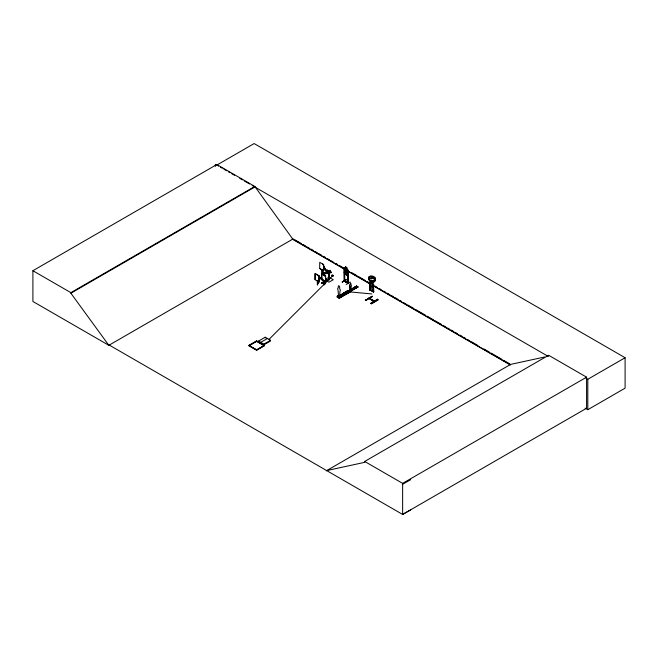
<?xml version="1.0" encoding="UTF-8"?>
<svg xmlns="http://www.w3.org/2000/svg" width="658" height="658" viewBox="0 0 658 658"><rect width="100%" height="100%" fill="white"/><g stroke="black" fill="none" stroke-linecap="round" stroke-linejoin="round"><path stroke-width="0.99" d="M327.371 272.93C328.12 274.098 327.742 271.392 327.906 273.144M327.849 273.259L327.964 272.502L328.934 273.062C329.387 274.945 326.549 272.091 328.934 273.761M328.819 273.827L328.934 273.062M339.643 296.914L339.915 291.206A1.867 1.077 60 0 0 339.643 288.656L339.643 287.011A0.929 0.535 60 0 0 338.985 285.868A0.929 0.535 60 0 0 338.327 286.255L338.327 287.891A1.867 1.077 60 0 0 338.056 290.129L338.59 297.441L338.681 296.059L338.097 295.977L339.034 295.952M350.961 290.318L351.15 286.518A1.242 0.716 60 0 0 350.961 284.815L351.002 283.54M368.768 277.207L370.141 276.113L372.765 276.187L375.035 277.405L375.603 279.165L374.089 280.629L370.586 280.851L368.809 279.823L369.08 278.482M369.023 279.724L369.163 278.507L371.754 277.791L374.139 278.507L375.208 280.727M338.327 296.396L338.27 295.952L338.525 296.322M338.196 296.141L339.01 295.903L338.541 295.87M338.426 296.297L339.026 295.894M350.541 289.652L350.048 289.972L349.9 285.794A1.242 0.716 60 0 1 350.089 284.305L350.582 282.924M350.5 289.643L350.072 289.981L350.541 289.734M349.859 290.441L349.924 289.52L350.443 289.561M369.031 279.699L370.66 280.604L373.834 280.39L375.15 279.091L374.649 277.536L372.625 276.45L370.281 276.368L368.949 277.281L369.459 278.416M369.163 278.54L371.737 277.799M374.451 301.38L374.098 301.685L368.817 298.263L374.41 301.01L374.369 301.529M374.41 301.093L369.163 298.016L369.163 298.518M374.098 301.224L374.04 301.693L374.098 301.175M343.953 293.632L345.014 293.378M354.045 288.344L353.963 287.883M354.144 288.278L354.654 288.196L354.358 287.817M371.852 293.953L346.182 291.568C342.242 292.481 350.936 294.825 345.096 292.193M324.493 267.954L327.503 272.001L324.633 267.773A1.242 0.716 60 0 0 323.399 266.029M338.492 295.878L340.359 297.367L340.211 296.487L339.125 297.112L339.125 297.753L349.579 291.675M369.204 298.403L368.834 298.683L369.196 298.058M332.627 275.809C332.825 277.947 334.272 273.835 332.627 275.809L269.064 339.331M350.007 289.915L350.311 289.561M348.033 274.32L347.679 275.562L344.619 273.794L344.183 272.108M348.123 274.328L347.63 275.587L344.627 273.802M338.648 295.845L338.385 295.434L337.299 296.067L337.554 297.21L348.403 291L337.143 296.972L348.016 290.778C344.126 290.746 352.581 294.249 346.914 291.149M365.297 300.287L372.321 296.149L372.329 296.651L365.741 300.541L365.338 300.245M365.684 300.048L365.741 300.541M365.667 300.418L371.902 296.355L372.329 296.651M346.174 279.872L342.226 281.961M344.159 280.686C345.771 281.089 343.205 281.024 344.603 280.925M347.737 282.759C350.961 283.902 338.985 278.137 347.679 282.825M347.72 283.179L347.72 270.989L348.214 271.121L347.918 283.096M369.706 282.142L370.199 282.266L369.706 282.142L369.664 289.767L370.174 289.397M369.648 289.742L373.308 291.362M370.059 282.348L370.24 289.898L369.648 289.298M373.234 291.371L373.76 291.469L370.1 289.66M373.218 291.823L373.349 284.091L373.752 291.93L373.168 291.774L373.349 288.846M371.704 277.824L373.95 278.614L374.896 280.662L374.238 281.591L372.272 282.274L370.577 282.035M375.216 280.727L374.484 281.764L372.288 282.521L370.429 282.266M343.978 293.542C345.277 292.111 345.318 295.047 343.978 293.6M345.179 293.6L343.953 293.509M354.654 288.114L353.963 288.22M372.65 276.426L370.265 276.385M323.333 267.995A1.242 0.716 60 0 0 324.007 268.357L327.01 272.453L327.503 272.001M338.706 295.82L338.368 295.919M345.483 268.308L344.183 268.094L344.224 281.172M337.135 296.955L348 290.68L350.138 292.078L339.38 298.247L337.299 296.857M337.521 297.177L348.543 291.173L337.439 297.136M349.752 290.614L356.792 286.312L349.727 290.597L349.398 289.75L350.229 289.397L350.327 290.639M356.875 286.493L356.537 286.057L355.814 286.584M350.056 289.907L351.446 290.622L351.446 290.096L350.615 290.458L350.804 291.223L349.398 290.285L356.792 286.312M338.911 297.877L349.974 291.659L348 290.523M350.632 291.132L357.96 287.102L356.537 286.057M349.291 290.351L356.537 286.164L357.944 287.102M377.577 299.234L370.931 303.042L370.939 303.552L371.383 303.807L377.972 299.892L377.602 299.62L371.046 303.552M370.939 303.552L377.634 299.661M377.931 299.826L371.383 303.807M109.327 345.096L108.899 345.351L32.9 301.471L32.9 270.726L216.844 164.525L254.819 186.444L292.794 239.117L344.266 268.834M216.844 164.525L216.844 165.092L254.144 143.559L625.1 357.73L625.1 388.162L587.8 409.695L585.135 408.149M32.9 270.726L70.875 292.646L254.819 186.444M410.691 509.851L402.638 514.441L109.277 345.072L108.841 345.318L70.875 293.213L254.819 187.012M108.841 345.318L293.221 238.87M319.665 268.48L323.703 270.709L319.665 268.48L319.747 262.345L323.703 264.623L323.621 270.759M324.106 268.349L327.01 272.453M321.672 273.489L325.628 275.776L321.672 273.489L321.589 279.625L325.546 281.912L325.628 275.776M319.023 275.883L319.023 281.969L319.023 275.883L315.067 273.605L315.067 279.691L319.105 281.928M324.106 273.045L324.114 272.856A1.242 0.716 60 0 0 322.905 272.84A1.242 0.716 60 0 0 323.703 274.55A1.242 0.716 60 0 0 324.633 273.975L324.526 274.041A1.242 0.716 60 0 1 323.588 274.616A1.242 0.716 60 0 1 322.798 272.897A1.242 0.716 60 0 1 324.007 272.914L327.075 272.239L327.355 273.136L327.075 272.239M327.306 273.267L327.306 270.158L327.774 272.28L327.774 271.203L328.375 270.857L331.369 272.585L329.584 271.236M328.761 271.713L328.761 270.635L329.362 270.29L330.242 270.792L330.242 271.869M329.362 271.367L328.655 271.713L328.655 272.79L330.464 271.746M328.761 270.635L330.242 270.792M315.067 279.691L315.149 273.555L319.105 275.842M327.799 272.823L328.35 273.012M323.769 275.579L324.6 275.102M319.007 278.499L321.655 277.002M319.007 278.753L321.639 276.977M319.911 278.466L321.639 277.232M321.902 279.675L322.675 279.231L321.844 279.675L321.902 269.533M323.053 279.42L322.231 279.897L321.844 278.918M344.644 267.773L348.074 270.331L348.115 283.392L344.208 281.139M325.562 279.222L328.984 277.174L333.269 279.716L328.984 282.183L325.562 280.209M348.214 283.277L344.34 281.056L344.208 268.966L344.702 269.089M323.925 281.484C314.73 287.283 334.083 276.483 324.978 280.876M326.705 279.913L321.639 283.318M321.417 283.187L326.911 280.02M321.622 283.294L326.689 279.889M347.621 269.541L348.123 270.306M347.72 270.989L369.993 283.688M342.259 282.216L346.207 279.675L342.259 281.961M346.207 284.495L350.188 281.994M349.9 285.794L350.212 289.841M248.724 345.458L256.628 340.893L264.532 345.458L256.628 350.27L248.724 345.458L256.628 350.023L264.532 345.458M248.724 345.705L256.628 341.14L264.532 345.705M256.628 341.395L249.16 345.705L256.628 349.768L264.097 345.705L256.628 341.395L256.628 340.893M258.528 341.083L265.223 337.217L270.553 340.285L270.553 340.984L263.85 344.85L258.528 341.782L258.528 341.083L263.85 344.159L263.85 344.85M337.299 296.067L338.541 295.524M337.982 297.095L337.982 295.763L338.895 295.73M343.048 293.378C348.88 296.01 340.186 293.665 344.134 292.752L346.108 294.052L344.134 292.752M353.231 287.965C356.759 289.545 351.701 288.22 353.955 287.546L355.279 288.41L353.955 287.546M354.604 287.283L355.328 286.756L356.644 287.62L355.328 286.756M260.872 342.25L267.567 338.385M351.446 290.096L350.615 290.458M339.125 297.112L340.359 296.577M350.36 290.959L357.607 286.773M338.738 297.868L349.595 291.593M350.533 291.066L357.853 286.814M350.615 291.107L357.862 286.921M349.982 291.815L339.117 298.09L339.273 297.202M263.85 344.159L270.553 340.285M373.218 284.174L373.711 284.297M369.722 289.783L369.837 282.06M326.269 470.848L510.649 364.392L544.618 357.006M326.697 470.593L364.672 462.335L364.672 461.455L548.616 355.254L586.591 377.174L586.591 408.24L402.638 514.441L402.638 483.375L586.591 377.174M548.616 356.134L548.188 356.389L252.17 185.482M586.039 378.243L587.8 379.263L625.1 357.73M402.638 484.263L410.691 479.674M353.963 287.965L354.613 288.015M371.301 279.058L369.344 278.449M338.549 296.199L339.725 296.865M328.531 273.136L331.369 272.264L329.642 272.223L327.774 271.203M324.501 273.884L327.462 273.078M328.934 272.864L331.369 272.264M345.573 266.86L345.573 268.357L344.874 268.505L344.874 271.302L345.524 272.873L346.733 273.572L347.383 272.749L346.733 267.584M347.819 282.619L347.992 283.368M373.308 291.231L373.612 292.012L369.837 289.668M328.934 272.996L331.369 272.585L329.995 272.338M324.221 268.283L324.114 268.299A1.242 0.716 60 0 1 323.448 267.929M344.562 269.171L344.603 281.369L344.702 273.144M328.761 272.535L329.313 272.535M328.761 279.576L329.313 279.576M327.577 271.877L327.577 270.323L328.679 270.718M216.844 165.092L218.612 166.112M220.381 167.132L222.149 168.152M223.909 169.172L226.558 170.702M228.326 171.722L230.094 172.741M231.863 173.761L234.511 175.291M239.808 178.351L242.457 179.881M244.225 180.901L249.522 183.952M347.663 269.517L346.824 269.032L346.824 267.535L345.524 266.786L345.524 268.382M294.998 239.89L301.208 243.476M302.984 244.505L305.649 246.043M307.418 247.063L309.194 248.091M310.971 249.111L313.636 250.649M315.412 251.677L317.181 252.705M318.957 253.725L321.622 255.263M323.399 256.291L325.167 257.311M327.832 258.849L329.609 259.877M331.385 260.897L333.154 261.925M335.819 263.463L337.595 264.483M339.372 265.511L344.693 268.587M351.791 272.683L357.121 275.76M358.89 276.779L365.108 280.366M366.876 281.394L369.541 282.932M374.871 286.008L377.528 287.538M379.304 288.566L381.081 289.594M383.737 291.124L385.514 292.152M387.291 293.18L389.955 294.718M391.732 295.738L393.5 296.766M395.277 297.786L397.942 299.324M399.719 300.352L401.487 301.372M404.152 302.91L405.928 303.938M407.705 304.958L413.915 308.544M415.691 309.573L425.455 315.207M427.223 316.235L433.441 319.821M435.209 320.841L441.428 324.435M443.196 325.455L445.861 326.993M447.637 328.021L449.414 329.041M451.191 330.069L453.847 331.607M455.624 332.627L457.4 333.655M460.057 335.193L461.834 336.213M463.61 337.241L465.387 338.261M468.052 339.799L469.82 340.828M471.597 341.847L477.807 345.442M484.025 349.028L489.346 352.096M491.123 353.124L501.774 359.268M503.543 360.296L509.761 363.882M373.547 285.745L510.213 364.647M292.21 239.035L343.854 268.851M347.416 270.907L369.673 283.754M373.234 285.811L510.345 364.976M369.706 289.75L373.571 291.988L373.571 284.379M322.675 263.948L323.004 264.968M355.814 286.477L357.13 287.233M377.528 299.16L377.972 299.892M328.375 271.935L329.255 272.445M354.604 287.176L355.92 287.933M327.849 272.56L328.827 273.128M368.809 298.313L374.057 301.298M350.229 289.397L350.089 289.874M349.859 289.553L351.339 290.458L351.339 290.038M349.505 290.236L350.615 290.877M324.6 275.891L324.978 276.113L324.978 275.324M321.754 279.017L320.133 278.318M323.144 280.078L319.928 278.219L323.144 280.333M338.681 297.391L338.08 297.038L338.08 295.705M339.125 297.753L337.455 296.783L337.455 296.149M364.672 461.455L402.638 483.375M327.577 270.323L328.679 271.03L327.306 270.158L328.276 271.746M338.302 296.158L338.385 295.434M368.694 277.108L369.22 278.375M587.8 379.263L587.8 409.695M370.199 287.028L370.1 289.981M347.86 270.915L347.737 283.203M340.211 296.487L340.211 297.12M329.642 271.145L329.642 272.223M329.255 271.367L329.313 279.889L328.761 279.889L328.761 272.223M324.929 275.357L324.929 276.113M324.929 281.443L324.929 284.486M324.155 280.867L324.155 284.93M323.826 280.678L323.826 284.741M323.004 270.29L323.004 274.353M322.231 269.722L322.231 274.789M318.464 275.389L318.406 276.179M318.406 281.501L318.406 283.532M317.641 280.933L317.641 284.988M317.304 280.744L317.304 284.799M265.223 337.217L265.223 337.908M256.628 349.768L256.628 350.27M215.355 164.41L215.355 166.425M70.875 292.646L70.875 293.213M326.919 272.075A1.086 0.625 60 0 1 327.684 271.622A1.086 0.625 60 0 1 328.457 272.947A1.086 0.625 60 0 1 327.692 273.399M327.314 273.062A1.086 0.625 60 0 1 327.149 272.831M323.514 266.145A1.242 0.716 60 0 1 324.526 267.839M331.698 275.472C332.471 277.191 332.989 273.16 331.698 275.472M372.831 286.855L372.395 287.801L370.668 286.806L370.24 282.562L370.89 282.438L370.89 280.941L372.181 281.69L372.831 286.855M373.481 288.426L372.831 289.553L370.24 288.056L369.59 286.181L370.018 281.937L373.481 284.429L373.481 288.426M327.371 271.968L327.997 272.568L327.371 271.968M371.967 281.813L371.104 281.311L371.967 282.307L371.967 281.813M346.519 267.707L345.746 267.255L346.519 268.209L346.519 267.707M372.181 283.68L370.89 282.932L370.89 285.728L372.181 286.477L372.181 283.68M346.733 269.574L345.524 268.875L345.524 271.672L346.733 272.371L346.733 269.574M348.164 292.711L346.182 291.568L348.164 292.711M326.648 272.231A1.086 0.625 60 0 0 327.807 273.662A1.086 0.625 60 0 0 327.799 272.116A1.086 0.625 60 0 0 326.648 272.231"/></g></svg>
